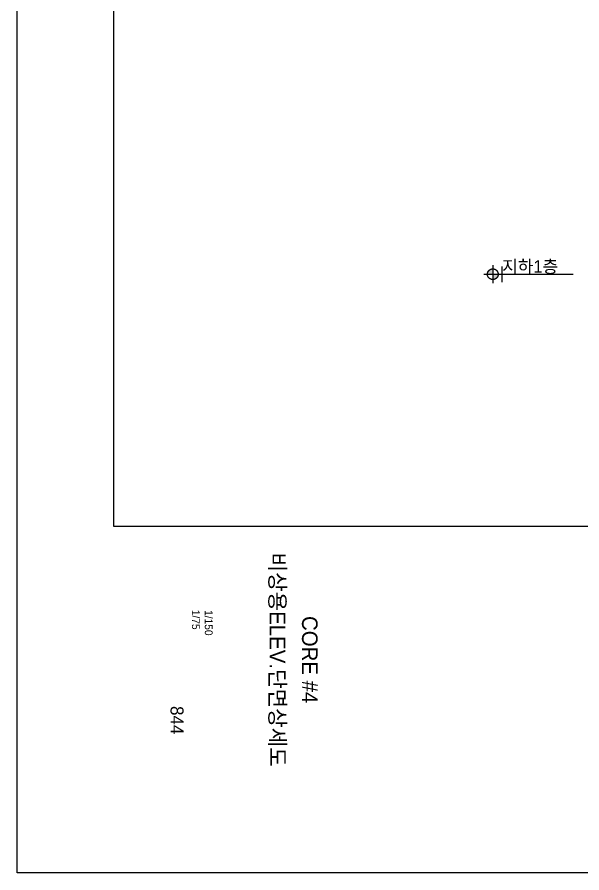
# Model space of a CAD drawing. Header units: millimetres. Extents: x 11948722 to 13111668, y -10771712 to -10232988.
# Drawn here: x 11948722 to 11959590, y -10587474 to -10570998 of the extents above; entities that cross this region are included whole.
import ezdxf
from ezdxf.enums import TextEntityAlignment as Align

# ---------------------------------------------------------------- set-up
doc = ezdxf.new("R2010")
doc.units = ezdxf.units.MM
doc.header["$LTSCALE"] = 150
doc.header["$MEASUREMENT"] = 0
doc.linetypes.add('Xref-계단단면도$0$CEN', pattern=[62, 60, -1, 0, -1])
doc.layers.get('Defpoints').update_dxf_attribs({"color": 117, "linetype": 'CONTINUOUS'})
for name, color, linetype in [('A-TXT-5.0', 3, 'CONTINUOUS'), ('TEX-SYM', 3, 'CONTINUOUS'), ('TXT1', 3, 'CONTINUOUS'), ('Xref-계단단면도$0$A-TXT-3.0', 3, 'CONTINUOUS'), ('Xref-계단단면도$0$SYM', 7, 'CONTINUOUS'), ('Xref-계단단면도$0$SYM-1', 7, 'CONTINUOUS')]:
    doc.layers.add(name, color=color, linetype=linetype)
doc.styles.add('Xref-계단단면도$0$돋움', font='')
doc.styles.add('돋움', font='')
doc.styles.get('Xref-계단단면도$0$돋움').set_extended_font_data('Dotum')
doc.styles.get('돋움').set_extended_font_data('Dotum')

msp = doc.modelspace()

# ---------------------------------------------------------------- hatches: boundary and pattern name
at = {"layer": 'Xref-계단단면도$0$SYM', "linetype": 'Xref-계단단면도$0$CEN'}
h = msp.add_hatch(color=7, dxfattribs=at)
h.paths.add_polyline_path([(11957979.1, -10575948.2), (11957875.9, -10575948.2), (11957875.9, -10576051.4, 0.4142136)])
h.paths.add_polyline_path([(11957875.9, -10575844.9, 0.4142136), (11957772.7, -10575948.2), (11957875.9, -10575948.2)])

# ---------------------------------------------------------------- linework, layer by layer
at = {"layer": 'Defpoints'}
msp.add_line((11958055.9, -10576098.2), (11958055.9, -10575798.2), dxfattribs=at)
msp.add_line((11958055.9, -10576098.2), (11958055.9, -10575798.2), dxfattribs=at)
at = {"layer": 'Defpoints', "ltscale": 1200}
for points in [[(11948721.9, -10524473.7), (11993271.9, -10524473.7), (11993271.9, -10587473.7), (11948721.9, -10587473.7)], [(11950574.8, -10580798.7), (11991524.8, -10580798.7), (11991524.8, -10526273.7), (11950574.8, -10526273.7)]]:
    msp.add_lwpolyline(points, close=True, dxfattribs=at)
at = {"layer": 'Xref-계단단면도$0$SYM', "color": 7, "linetype": 'Xref-계단단면도$0$CEN'}
for p, q in [((11957875.9, -10575776.1), (11957875.9, -10576120.2)), ((11957703.9, -10575948.2), (11958047.9, -10575948.2))]:
    msp.add_line(p, q, dxfattribs=at)
msp.add_circle((11957875.9, -10575948.2), 103.2, dxfattribs=at)
at = {"layer": 'Xref-계단단면도$0$SYM-1', "color": 7}
msp.add_line((11957703.9, -10575948.2), (11959425.7, -10575948.2), dxfattribs=at)

# ---------------------------------------------------------------- texts
at = {"layer": 'A-TXT-5.0', "style": '돋움'}
msp.add_text('844', height=250, rotation=270, dxfattribs=at).set_placement((11951799.7, -10584807.2), align=Align.MIDDLE_RIGHT)
at = {"layer": 'TEX-SYM', "color": 3, "style": '돋움'}
for s, p in [('비상용ELEV.단면상세도', (11953581.7, -10583369)), ('CORE #4', (11954204.2, -10583369))]:
    msp.add_text(s, height=300, rotation=270, dxfattribs=at).set_placement(p, align=Align.CENTER)
at = {"layer": 'TXT1', "color": 3, "style": '돋움'}
for s, p in [('1/75', (11952161.3, -10582599.1)), ('1/150', (11952408.7, -10582659.8))]:
    msp.add_text(s, height=150, rotation=270, dxfattribs=at).set_placement(p, align=Align.MIDDLE_CENTER)
at = {"layer": 'Xref-계단단면도$0$A-TXT-3.0', "style": 'Xref-계단단면도$0$돋움'}
msp.add_text('지하1층', height=240, dxfattribs=at).set_placement((11958055.9, -10575798.2), align=Align.MIDDLE_LEFT)

doc.saveas('drawing.dxf')
